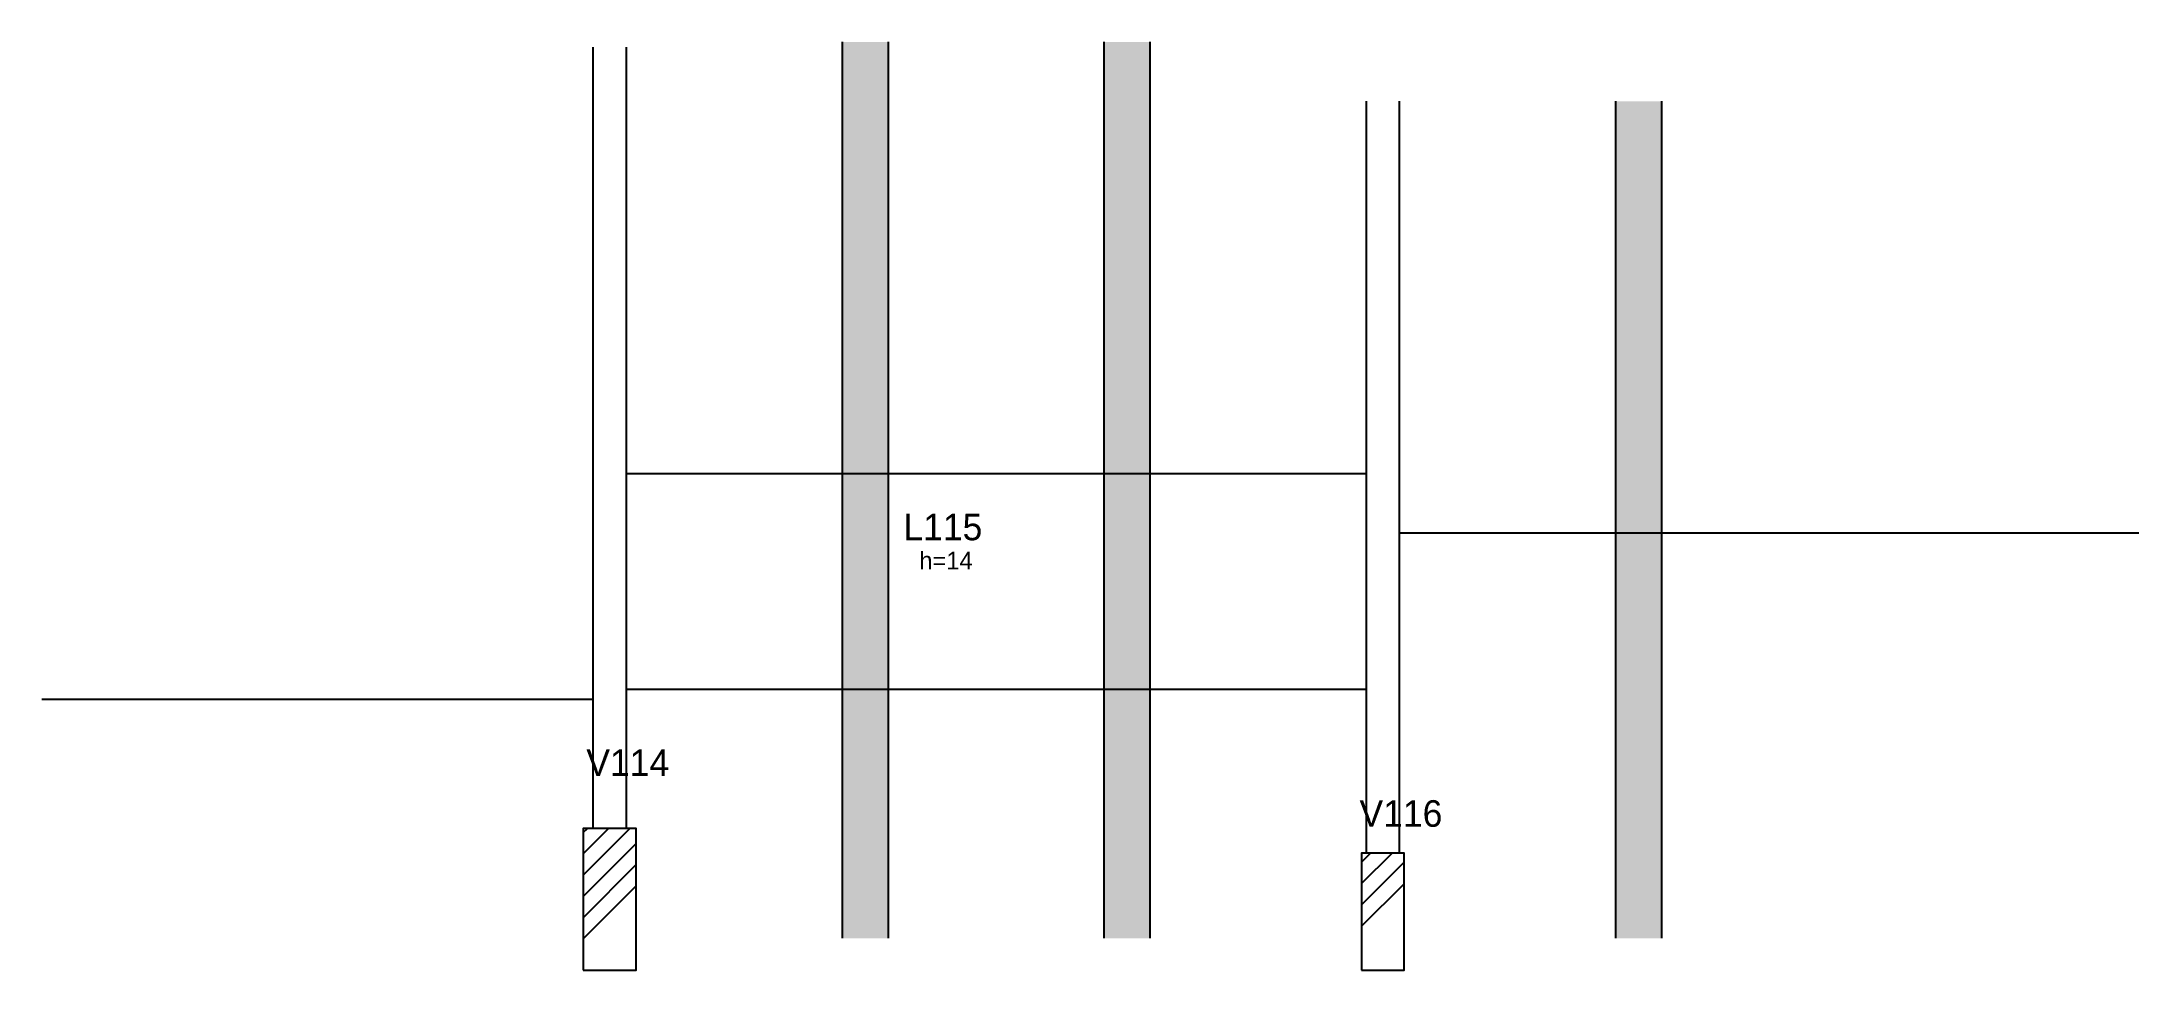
# Model space of a CAD drawing. Header units: metres. Extents: x 3154 to 4339, y 2044 to 2568.
import ezdxf

# ---------------------------------------------------------------- set-up
doc = ezdxf.new("R2010")
doc.units = ezdxf.units.M
for name, color, linetype in [('3', 7, 'Continuous'), ('4', 7, 'Continuous'), ('7', 7, 'Continuous'), ('Hachura', 7, 'Continuous'), ('Painéis', 7, 'Continuous')]:
    doc.layers.add(name, color=color, linetype=linetype)

msp = doc.modelspace()

# ---------------------------------------------------------------- hatches: boundary and pattern name
at = {"layer": 'Hachura'}
h = msp.add_hatch(color=7, dxfattribs=at)
h.dxf.hatch_style = 1
h.paths.add_polyline_path([(3632.4, 2061.8), (3606.4, 2061.8), (3606.4, 2061.8), (3606.4, 2568.3), (3606.4, 2568.3), (3632.4, 2568.3), (3632.4, 2568.3), (3632.4, 2061.8)])
h = msp.add_hatch(color=7, dxfattribs=at)
h.dxf.hatch_style = 1
h.paths.add_polyline_path([(3780.4, 2061.8), (3754.4, 2061.8), (3754.4, 2061.8), (3754.4, 2568.3), (3754.4, 2568.3), (3780.4, 2568.3), (3780.4, 2568.3), (3780.4, 2061.8)])
h = msp.add_hatch(color=7, dxfattribs=at)
h.dxf.hatch_style = 1
h.paths.add_polyline_path([(4069.4, 2061.8), (4043.4, 2061.8), (4043.4, 2061.8), (4043.4, 2534.8), (4043.4, 2534.8), (4069.4, 2534.8), (4069.4, 2534.8), (4069.4, 2061.8)])

# ---------------------------------------------------------------- linework, layer by layer
at = {"layer": '3', "color": 7, "lineweight": 25}
for p, q in [((3459.9, 2097.5), (3486.3, 2123.8)), ((3459.9, 2109.5), (3474.3, 2123.8)), ((3459.9, 2121.5), (3462.3, 2123.8)), ((3459.9, 2085.4), (3489.9, 2115.4)), ((3459.9, 2073.4), (3489.9, 2103.4)), ((3899.9, 2092.7), (3917.1, 2109.8)), ((3899.9, 2104.7), (3905, 2109.8)), ((3899.9, 2080.7), (3923.9, 2104.7)), ((3459.9, 2061.4), (3489.9, 2091.4)), ((3899.9, 2068.6), (3923.9, 2092.6))]:
    msp.add_line(p, q, dxfattribs=at)
for points in [[(3465.4, 2565.3), (3465.4, 2123.8)], [(3484.4, 2123.8), (3484.4, 2565.3)], [(3902.4, 2534.8), (3902.4, 2109.8)], [(3921.4, 2109.8), (3921.4, 2534.8)]]:
    msp.add_lwpolyline(points, dxfattribs=at)
at = {"layer": '7', "color": 7, "lineweight": 25}
for points in [[(3459.9, 2043.8), (3489.9, 2043.8), (3489.9, 2123.8), (3459.9, 2123.8), (3459.9, 2043.8)], [(3899.9, 2043.8), (3923.9, 2043.8), (3923.9, 2109.8), (3899.9, 2109.8), (3899.9, 2043.8)]]:
    msp.add_lwpolyline(points, dxfattribs=at)
at = {"layer": 'Painéis', "color": 7, "lineweight": 25}
for p, q in [((3606.4, 2061.8), (3606.4, 2568.3)), ((3632.4, 2061.8), (3632.4, 2568.3)), ((3754.4, 2061.8), (3754.4, 2568.3)), ((3780.4, 2061.8), (3780.4, 2568.3)), ((4043.4, 2534.8), (4043.4, 2061.8)), ((4069.4, 2534.8), (4069.4, 2061.8)), ((3902.4, 2324.3), (3484.4, 2324.3)), ((4339.3, 2290.8), (3921.3, 2290.8)), ((3154, 2196.9), (3465.4, 2196.9)), ((3902.4, 2202.3), (3484.4, 2202.3))]:
    msp.add_line(p, q, dxfattribs=at)

# ---------------------------------------------------------------- texts
at = {"layer": '3', "color": 7, "lineweight": 25}
msp.add_text('h=14', height=10, dxfattribs=at).set_placement((3649.9, 2270.2))
at = {"layer": '4', "color": 7, "lineweight": 25}
for s, p in [('L115', (3640.9, 2286.7)), ('V114', (3461.7, 2153.5)), ('V116', (3898.7, 2124.8))]:
    msp.add_text(s, height=15, dxfattribs=at).set_placement(p)

doc.saveas('drawing.dxf')
